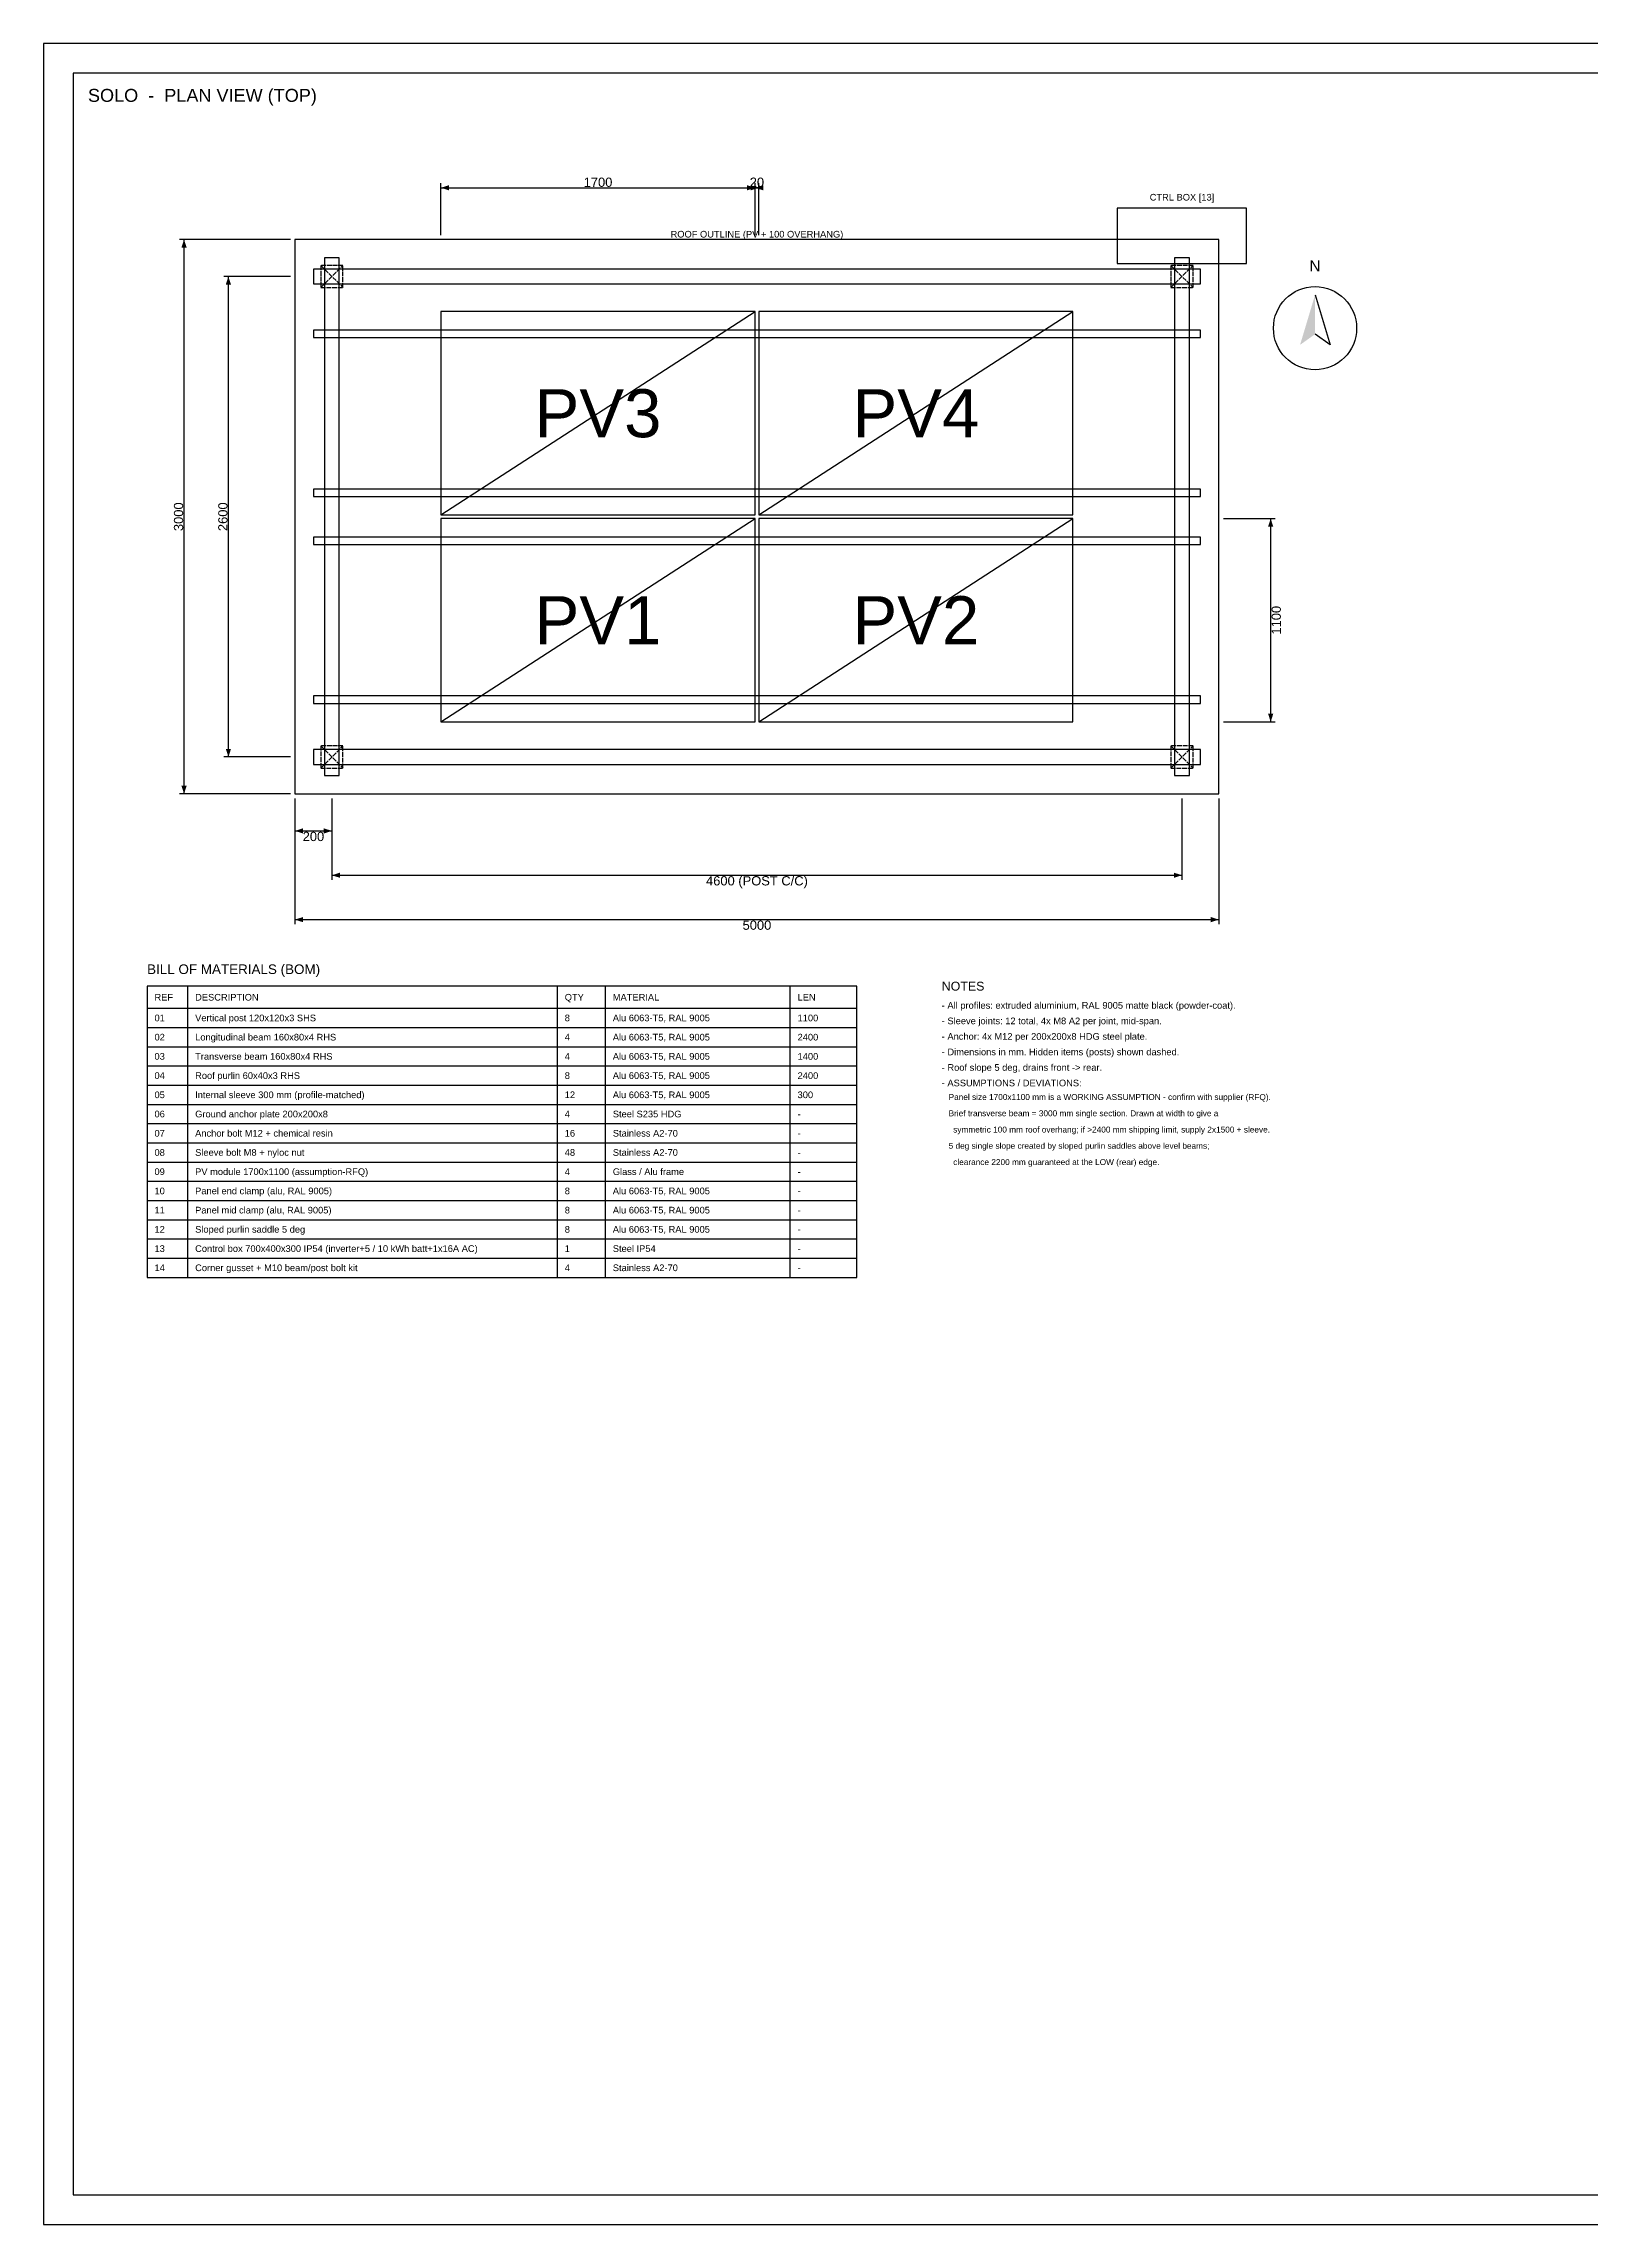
# Model space of a CAD drawing. Header units: millimetres. Extents: x 2 to 839, y 2 to 592.
# Drawn here: x 2 to 420, y 2 to 592 of the extents above; entities that cross this region are included whole.
import ezdxf
from ezdxf.enums import TextEntityAlignment as Align

# ---------------------------------------------------------------- set-up
doc = ezdxf.new("R2010")
doc.units = ezdxf.units.MM
doc.linetypes.add('DASHED', pattern=[1.524, 1.27, -0.254])
for name, color, linetype in [('BORDER', 7, 'CONTINUOUS'), ('CTRLBOX', 30, 'CONTINUOUS'), ('DIM', 8, 'CONTINUOUS'), ('HIDDEN', 252, 'DASHED'), ('PANEL', 4, 'CONTINUOUS'), ('PURLIN', 3, 'CONTINUOUS'), ('ROOF', 6, 'CONTINUOUS'), ('STRUCT', 5, 'CONTINUOUS'), ('TEXT', 7, 'CONTINUOUS'), ('TITLE', 7, 'CONTINUOUS')]:
    doc.layers.add(name, color=color, linetype=linetype)
doc.styles.add('ARIAL', font='arial.ttf')

msp = doc.modelspace()

# ---------------------------------------------------------------- linework, layer by layer
at = {"layer": 'BORDER'}
for points in [[(2, 2), (839, 2), (839, 592), (2, 592)], [(10, 10), (831, 10), (831, 584), (10, 584)]]:
    msp.add_lwpolyline(points, close=True, dxfattribs=at)
at = {"layer": 'CTRLBOX'}
msp.add_lwpolyline([(292.5, 532.5), (327.5, 532.5), (327.5, 547.5), (292.5, 547.5)], close=True, dxfattribs=at)
at = {"layer": 'DIM'}
for p, q in [((109.5, 540.2), (109.5, 554.2)), ((109.5, 553), (194.5, 553)), ((194.5, 540.2), (194.5, 554.2)), ((194.5, 540.2), (194.5, 554.2)), ((194.5, 553), (195.5, 553)), ((195.5, 540.2), (195.5, 554.2)), ((68.8, 539), (38.8, 539)), ((40, 389), (40, 539)), ((68.8, 529), (50.8, 529)), ((52, 399), (52, 529)), ((321.2, 463.5), (335.2, 463.5)), ((334, 408.5), (334, 463.5)), ((321.2, 408.5), (335.2, 408.5)), ((68.8, 399), (50.8, 399)), ((68.8, 389), (38.8, 389)), ((70, 387.8), (70, 353.8)), ((70, 387.8), (70, 377.8)), ((80, 387.8), (80, 365.8)), ((80, 387.8), (80, 377.8)), ((310, 387.8), (310, 365.8)), ((320, 387.8), (320, 353.8)), ((70, 379), (80, 379)), ((80, 367), (310, 367)), ((70, 355), (320, 355)), ((30, 325.8), (222, 325.8)), ((30, 320.6), (222, 320.6)), ((30, 315.4), (222, 315.4)), ((30, 310.2), (222, 310.2)), ((30, 305), (222, 305)), ((30, 299.8), (222, 299.8)), ((30, 294.6), (222, 294.6)), ((30, 289.4), (222, 289.4)), ((30, 284.2), (222, 284.2)), ((30, 279), (222, 279)), ((30, 273.8), (222, 273.8)), ((30, 268.6), (222, 268.6)), ((30, 263.4), (222, 263.4))]:
    msp.add_line(p, q, dxfattribs=at)
for points in [[(109.5, 553), (111.7, 552.296), (111.7, 553.704)], [(194.5, 553), (192.3, 553.704), (192.3, 552.296)], [(195.5, 553), (193.3, 553.704), (193.3, 552.296)], [(194.5, 553), (196.7, 552.296), (196.7, 553.704)], [(40, 539), (39.296, 536.8), (40.704, 536.8)], [(52, 529), (51.296, 526.8), (52.704, 526.8)], [(334, 463.5), (333.296, 461.3), (334.704, 461.3)], [(334, 408.5), (334.704, 410.7), (333.296, 410.7)], [(52, 399), (52.704, 401.2), (51.296, 401.2)], [(40, 389), (40.704, 391.2), (39.296, 391.2)], [(70, 379), (72.2, 378.296), (72.2, 379.704)], [(80, 379), (77.8, 379.704), (77.8, 378.296)], [(80, 367), (82.2, 366.296), (82.2, 367.704)], [(310, 367), (307.8, 367.704), (307.8, 366.296)], [(70, 355), (72.2, 354.296), (72.2, 355.704)], [(320, 355), (317.8, 355.704), (317.8, 354.296)]]:
    msp.add_solid(points, dxfattribs=at)
at = {"layer": 'HIDDEN'}
for p, q in [((77, 526), (83, 532)), ((77, 532), (83, 526)), ((307, 526), (313, 532)), ((307, 532), (313, 526)), ((77, 396), (83, 402)), ((77, 402), (83, 396)), ((307, 396), (313, 402)), ((307, 402), (313, 396))]:
    msp.add_line(p, q, dxfattribs=at)
for points in [[(77, 526), (83, 526), (83, 532), (77, 532)], [(307, 526), (313, 526), (313, 532), (307, 532)], [(77, 396), (83, 396), (83, 402), (77, 402)], [(307, 396), (313, 396), (313, 402), (307, 402)]]:
    msp.add_lwpolyline(points, close=True, dxfattribs=at)
at = {"layer": 'PANEL'}
for p, q in [((109.5, 464.5), (194.5, 519.5)), ((195.5, 464.5), (280.5, 519.5)), ((109.5, 408.5), (194.5, 463.5)), ((195.5, 408.5), (280.5, 463.5))]:
    msp.add_line(p, q, dxfattribs=at)
for points in [[(109.5, 464.5), (194.5, 464.5), (194.5, 519.5), (109.5, 519.5)], [(195.5, 464.5), (280.5, 464.5), (280.5, 519.5), (195.5, 519.5)], [(109.5, 408.5), (194.5, 408.5), (194.5, 463.5), (109.5, 463.5)], [(195.5, 408.5), (280.5, 408.5), (280.5, 463.5), (195.5, 463.5)]]:
    msp.add_lwpolyline(points, close=True, dxfattribs=at)
at = {"layer": 'PURLIN'}
for points in [[(75, 512.5), (315, 512.5), (315, 514.5), (75, 514.5)], [(75, 469.5), (315, 469.5), (315, 471.5), (75, 471.5)], [(75, 456.5), (315, 456.5), (315, 458.5), (75, 458.5)], [(75, 413.5), (315, 413.5), (315, 415.5), (75, 415.5)]]:
    msp.add_lwpolyline(points, close=True, dxfattribs=at)
at = {"layer": 'ROOF'}
msp.add_lwpolyline([(70, 389), (320, 389), (320, 539), (70, 539)], close=True, dxfattribs=at)
at = {"layer": 'STRUCT'}
for p, q in [((346, 524), (350.05, 510.5)), ((350.05, 510.5), (346, 513.38))]:
    msp.add_line(p, q, dxfattribs=at)
for points in [[(75, 527), (315, 527), (315, 531), (75, 531)], [(78, 394), (82, 394), (82, 534), (78, 534)], [(308, 394), (312, 394), (312, 534), (308, 534)], [(75, 397), (315, 397), (315, 401), (75, 401)]]:
    msp.add_lwpolyline(points, close=True, dxfattribs=at)
msp.add_circle((346, 515), 11.25, dxfattribs=at)
msp.add_solid([(346, 524), (341.95, 510.5), (346, 513.38)], dxfattribs=at)
at = {"layer": 'TITLE'}
for p, q in [((41, 258.2), (41, 337)), ((141, 258.2), (141, 337)), ((154, 258.2), (154, 337)), ((204, 258.2), (204, 337)), ((30, 331), (222, 331))]:
    msp.add_line(p, q, dxfattribs=at)
msp.add_lwpolyline([(30, 258.2), (222, 258.2), (222, 337), (30, 337)], close=True, dxfattribs=at)

# ---------------------------------------------------------------- texts
at = {"layer": 'TEXT', "style": 'ARIAL'}
for s, height, p in [('SOLO  -  PLAN VIEW (TOP)', 3.5, (14, 578)), ('NOTES', 2.4, (245, 337)), ('REF', 1.8, (32, 334)), ('DESCRIPTION', 1.8, (43, 334)), ('QTY', 1.8, (143, 334)), ('MATERIAL', 1.8, (156, 334)), ('LEN', 1.8, (206, 334)), ('- All profiles: extruded aluminium, RAL 9005 matte black (powder-coat).', 1.8, (245, 331.8)), ('01', 1.8, (32, 328.4)), ('Vertical post 120x120x3 SHS', 1.8, (43, 328.4)), ('8', 1.8, (143, 328.4)), ('Alu 6063-T5, RAL 9005', 1.8, (156, 328.4)), ('1100', 1.8, (206, 328.4)), ('- Sleeve joints: 12 total, 4x M8 A2 per joint, mid-span.', 1.8, (245, 327.6)), ('02', 1.8, (32, 323.2)), ('03', 1.8, (32, 318)), ('Transverse beam 160x80x4 RHS', 1.8, (43, 318)), ('Longitudinal beam 160x80x4 RHS', 1.8, (43, 323.2)), ('4', 1.8, (143, 323.2)), ('4', 1.8, (143, 318)), ('Alu 6063-T5, RAL 9005', 1.8, (156, 323.2)), ('Alu 6063-T5, RAL 9005', 1.8, (156, 318)), ('2400', 1.8, (206, 323.2)), ('1400', 1.8, (206, 318)), ('- Anchor: 4x M12 per 200x200x8 HDG steel plate.', 1.8, (245, 323.4)), ('- Dimensions in mm. Hidden items (posts) shown dashed.', 1.8, (245, 319.2)), ('04', 1.8, (32, 312.8)), ('Roof purlin 60x40x3 RHS', 1.8, (43, 312.8)), ('8', 1.8, (143, 312.8)), ('Alu 6063-T5, RAL 9005', 1.8, (156, 312.8)), ('2400', 1.8, (206, 312.8)), ('- Roof slope 5 deg, drains front -> rear.', 1.8, (245, 315)), ('05', 1.8, (32, 307.6)), ('Internal sleeve 300 mm (profile-matched)', 1.8, (43, 307.6)), ('12', 1.8, (143, 307.6)), ('Alu 6063-T5, RAL 9005', 1.8, (156, 307.6)), ('300', 1.8, (206, 307.6)), ('- ASSUMPTIONS / DEVIATIONS:', 1.8, (245, 310.8)), ('   Panel size 1700x1100 mm is a WORKING ASSUMPTION - confirm with supplier (RFQ).', 1.6, (245, 307)), ('06', 1.8, (32, 302.4)), ('Ground anchor plate 200x200x8', 1.8, (43, 302.4)), ('4', 1.8, (143, 302.4)), ('Steel S235 HDG', 1.8, (156, 302.4)), ('-', 1.8, (206, 302.4)), ('   Brief transverse beam = 3000 mm single section. Drawn at width to give a', 1.6, (245, 302.6)), ('07', 1.8, (32, 297.2)), ('Anchor bolt M12 + chemical resin', 1.8, (43, 297.2)), ('16', 1.8, (143, 297.2)), ('Stainless A2-70', 1.8, (156, 297.2)), ('-', 1.8, (206, 297.2)), ('     symmetric 100 mm roof overhang; if >2400 mm shipping limit, supply 2x1500 + sleeve.', 1.6, (245, 298.2)), ('08', 1.8, (32, 292)), ('Sleeve bolt M8 + nyloc nut', 1.8, (43, 292)), ('48', 1.8, (143, 292)), ('Stainless A2-70', 1.8, (156, 292)), ('-', 1.8, (206, 292)), ('   5 deg single slope created by sloped purlin saddles above level beams;', 1.6, (245, 293.8)), ('     clearance 2200 mm guaranteed at the LOW (rear) edge.', 1.6, (245, 289.4)), ('09', 1.8, (32, 286.8)), ('PV module 1700x1100 (assumption-RFQ)', 1.8, (43, 286.8)), ('4', 1.8, (143, 286.8)), ('Glass / Alu frame', 1.8, (156, 286.8)), ('-', 1.8, (206, 286.8)), ('10', 1.8, (32, 281.6)), ('11', 1.8, (32, 276.4)), ('Panel end clamp (alu, RAL 9005)', 1.8, (43, 281.6)), ('Panel mid clamp (alu, RAL 9005)', 1.8, (43, 276.4)), ('8', 1.8, (143, 281.6)), ('8', 1.8, (143, 276.4)), ('Alu 6063-T5, RAL 9005', 1.8, (156, 281.6)), ('Alu 6063-T5, RAL 9005', 1.8, (156, 276.4)), ('-', 1.8, (206, 281.6)), ('12', 1.8, (32, 271.2)), ('Sloped purlin saddle 5 deg', 1.8, (43, 271.2)), ('8', 1.8, (143, 271.2)), ('Alu 6063-T5, RAL 9005', 1.8, (156, 271.2)), ('-', 1.8, (206, 276.4)), ('13', 1.8, (32, 266)), ('Control box 700x400x300 IP54 (inverter+5 / 10 kWh batt+1x16A AC)', 1.8, (43, 266)), ('1', 1.8, (143, 266)), ('Steel IP54', 1.8, (156, 266)), ('-', 1.8, (206, 271.2)), ('-', 1.8, (206, 266)), ('14', 1.8, (32, 260.8)), ('Corner gusset + M10 beam/post bolt kit', 1.8, (43, 260.8)), ('4', 1.8, (143, 260.8)), ('Stainless A2-70', 1.8, (156, 260.8)), ('-', 1.8, (206, 260.8))]:
    msp.add_text(s, height=height, dxfattribs=at).set_placement(p, align=Align.MIDDLE_LEFT)
for s, height, p in [('1700', 2.5, (152, 554.5)), ('20', 2.5, (195, 554.5)), ('PV3', 13, (152, 492)), ('PV4', 13, (238, 492)), ('PV1', 13, (152, 436)), ('PV2', 13, (238, 436)), ('200', 2.5, (75, 377.5)), ('4600 (POST C/C)', 2.5, (195, 365.5)), ('5000', 2.5, (195, 353.5))]:
    msp.add_text(s, height=height, dxfattribs=at).set_placement(p, align=Align.MIDDLE_CENTER)
for s, height, p in [('CTRL BOX [13]', 1.8, (310, 549)), ('ROOF OUTLINE (PV + 100 OVERHANG)', 1.8, (195, 539)), ('N', 3, (346, 529.45))]:
    msp.add_text(s, height=height, dxfattribs=at).set_placement(p, align=Align.BOTTOM_CENTER)
for s, p in [('3000', (38.5, 464)), ('2600', (50.5, 464)), ('1100', (335.5, 436))]:
    msp.add_text(s, height=2.5, rotation=90, dxfattribs=at).set_placement(p, align=Align.MIDDLE_CENTER)
msp.add_text('BILL OF MATERIALS (BOM)', height=2.6, dxfattribs=at).set_placement((30, 339.5), align=Align.BOTTOM_LEFT)

doc.saveas('drawing.dxf')
